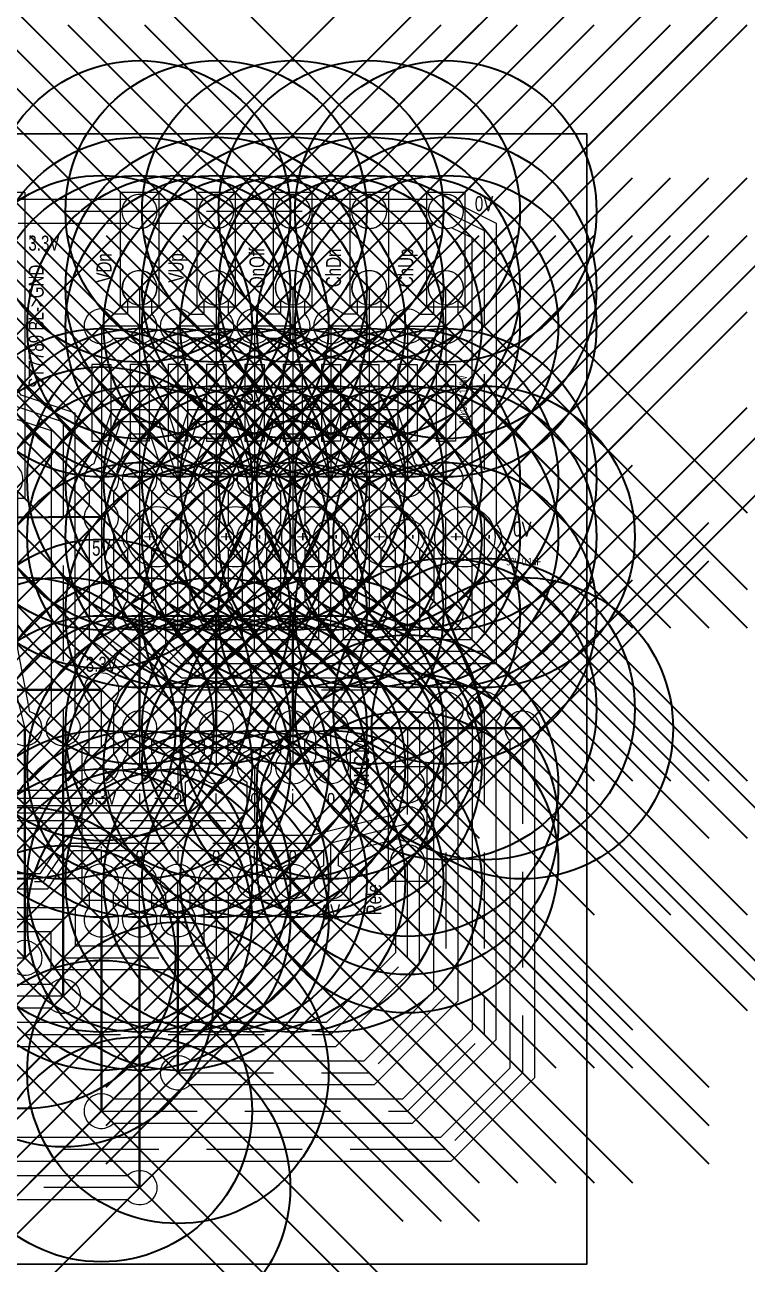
# Model space of a CAD drawing. Header units: millimetres. Extents: x 0 to 141, y 0 to 82.
# Drawn here: x 92.7 to 140.7, y 0 to 82.2 of the extents above; entities that cross this region are included whole.
import ezdxf

# ---------------------------------------------------------------- set-up
doc = ezdxf.new("R2010")
doc.units = ezdxf.units.MM
doc.header["$PDMODE"] = 35
doc.header["$PDSIZE"] = 20
doc.linetypes.add('DASHED2', pattern=[9.524999999999999, 6.35, -3.175])
for name, color, linetype, lineweight, true_color in [('anelli', 4, 'Continuous', 0, 0x00ffff), ('basetta', 178, 'Continuous', 25, 0x000000), ('componenti', 2, 'Continuous', 5, 0xffff00), ('fori', 1, 'Continuous', 35, 0xff0000), ('piste', 4, 'Continuous', 0, 0x00ffff), ('ponti', 5, 'Continuous', 40, 0x0000ff), ('testi', 178, 'Continuous', 25, 0x000000), ('tracce', 6, 'DASHED2', 0, 0xff00ff)]:
    doc.layers.add(name, color=color, linetype=linetype, lineweight=lineweight, true_color=true_color)
doc.styles.add('textstyle25', font='', dxfattribs={"width": 0.75})
doc.styles.add('textstyle26', font='', dxfattribs={"width": 0.75})
doc.styles.add('textstyle41', font='', dxfattribs={"width": 0.75})
doc.styles.add('textstyle42', font='', dxfattribs={"width": 0.75})
doc.styles.add('textstyle43', font='', dxfattribs={"width": 0.75})
doc.styles.add('textstyle44', font='', dxfattribs={"width": 0.75})
doc.styles.add('textstyle45', font='', dxfattribs={"width": 0.75})
doc.styles.add('textstyle46', font='', dxfattribs={"width": 0.75})
doc.styles.add('textstyle47', font='', dxfattribs={"width": 0.75})
doc.styles.add('textstyle48', font='', dxfattribs={"width": 0.75})
doc.styles.add('textstyle49', font='', dxfattribs={"width": 0.75})
doc.styles.add('textstyle50', font='', dxfattribs={"width": 0.75})
doc.styles.add('textstyle51', font='', dxfattribs={"width": 0.75})
doc.styles.add('textstyle52', font='', dxfattribs={"width": 0.75})
doc.styles.add('textstyle53', font='', dxfattribs={"width": 0.75})
doc.styles.add('textstyle54', font='txt', dxfattribs={"width": 0.75})
doc.styles.add('textstyle55', font='', dxfattribs={"width": 0.75})
doc.styles.add('textstyle57', font='', dxfattribs={"width": 0.75})
doc.styles.add('textstyle59', font='', dxfattribs={"width": 0.75})
doc.styles.add('textstyle65', font='', dxfattribs={"width": 0.75})
doc.styles.add('textstyle66', font='', dxfattribs={"width": 0.75})
doc.styles.add('textstyle68', font='', dxfattribs={"width": 0.75})
doc.styles.add('textstyle71', font='', dxfattribs={"width": 0.75})
doc.styles.add('textstyle72', font='', dxfattribs={"width": 0.75})
doc.styles.add('textstyle73', font='', dxfattribs={"width": 0.75})
doc.styles.add('textstyle74', font='', dxfattribs={"width": 0.75})
doc.styles.add('textstyle75', font='', dxfattribs={"width": 0.75})
doc.styles.add('textstyle76', font='', dxfattribs={"width": 0.75})
doc.styles.add('textstyle77', font='', dxfattribs={"width": 0.75})
doc.styles.add('textstyle78', font='', dxfattribs={"width": 0.75})
doc.styles.add('textstyle79', font='', dxfattribs={"width": 0.75})
doc.styles.add('textstyle80', font='', dxfattribs={"width": 0.75})
doc.styles.add('textstyle81', font='', dxfattribs={"width": 0.75})
doc.styles.add('textstyle82', font='', dxfattribs={"width": 0.75})
doc.styles.add('textstyle83', font='', dxfattribs={"width": 0.75})
doc.styles.add('textstyle84', font='', dxfattribs={"width": 0.75})
doc.styles.add('textstyle85', font='', dxfattribs={"width": 0.75})
doc.styles.add('textstyle90', font='', dxfattribs={"width": 0.75})
doc.styles.add('textstyle91', font='', dxfattribs={"width": 0.75})
doc.styles.get('textstyle25').set_extended_font_data('textstyle15')
doc.styles.get('textstyle26').set_extended_font_data('textstyle15')
doc.styles.get('textstyle41').set_extended_font_data('textstyle20')
doc.styles.get('textstyle42').set_extended_font_data('textstyle21')
doc.styles.get('textstyle43').set_extended_font_data('textstyle22')
doc.styles.get('textstyle44').set_extended_font_data('textstyle23')
doc.styles.get('textstyle45').set_extended_font_data('textstyle24')
doc.styles.get('textstyle46').set_extended_font_data('textstyle25')
doc.styles.get('textstyle47').set_extended_font_data('textstyle26')
doc.styles.get('textstyle48').set_extended_font_data('textstyle27')
doc.styles.get('textstyle49').set_extended_font_data('textstyle28')
doc.styles.get('textstyle50').set_extended_font_data('textstyle29')
doc.styles.get('textstyle51').set_extended_font_data('textstyle30')
doc.styles.get('textstyle52').set_extended_font_data('textstyle31')
doc.styles.get('textstyle53').set_extended_font_data('textstyle32')
doc.styles.get('textstyle55').set_extended_font_data('textstyle34')
doc.styles.get('textstyle57').set_extended_font_data('textstyle37')
doc.styles.get('textstyle59').set_extended_font_data('textstyle39')
doc.styles.get('textstyle65').set_extended_font_data('textstyle44')
doc.styles.get('textstyle66').set_extended_font_data('textstyle44')
doc.styles.get('textstyle68').set_extended_font_data('textstyle47')
doc.styles.get('textstyle71').set_extended_font_data('textstyle48')
doc.styles.get('textstyle72').set_extended_font_data('textstyle49')
doc.styles.get('textstyle73').set_extended_font_data('textstyle50')
doc.styles.get('textstyle74').set_extended_font_data('textstyle51')
doc.styles.get('textstyle75').set_extended_font_data('textstyle52')
doc.styles.get('textstyle76').set_extended_font_data('textstyle53')
doc.styles.get('textstyle77').set_extended_font_data('textstyle55')
doc.styles.get('textstyle78').set_extended_font_data('textstyle56')
doc.styles.get('textstyle79').set_extended_font_data('textstyle57')
doc.styles.get('textstyle80').set_extended_font_data('textstyle58')
doc.styles.get('textstyle81').set_extended_font_data('textstyle59')
doc.styles.get('textstyle82').set_extended_font_data('textstyle60')
doc.styles.get('textstyle83').set_extended_font_data('textstyle61')
doc.styles.get('textstyle84').set_extended_font_data('textstyle62')
doc.styles.get('textstyle85').set_extended_font_data('textstyle63')
doc.styles.get('textstyle90').set_extended_font_data('Titr')
doc.styles.get('textstyle91').set_extended_font_data('Titr')

# ---------------------------------------------------------------- blocks, each defined once
blk = doc.blocks.new('Res')
at = {"layer": 'componenti'}
for p, q in [((0, 0), (0, -10.16)), ((-0.6350000000000051, -2.540000000000006), (-0.6350000000000051, -7.620000000000005)), ((0, -2.540000000000006), (-0.6350000000000051, -2.540000000000006)), ((0, -2.540000000000006), (0.6350000000000051, -2.540000000000006)), ((0.6350000000000051, -2.540000000000006), (0.6350000000000051, -7.620000000000005)), ((-0.6350000000000051, -7.620000000000005), (0.0033926239550937, -7.620000000000005)), ((0.6350000000000051, -7.620000000000005), (-0.0033926239550937, -7.620000000000005))]:
    blk.add_line(p, q, dxfattribs=at)
at = {"layer": 'fori'}
blk.add_point((0, -7.1e-15), dxfattribs=at)
blk = doc.blocks.new('HeadScrew5')
at = {"layer": 'componenti'}
for p, q in [((-1.27000000000001, 1.27000000000001), (1.269999999999996, 1.27000000000001)), ((-1.27000000000001, -6.349999999999994), (-1.27000000000001, 1.27000000000001)), ((1.269999999999996, 1.27000000000001), (1.269999999999996, -6.349999999999994)), ((-0.8131727983645334, -0.8131727983645192), (0.8131727983645192, 0.8131727983645334)), ((-0.8131727983645618, -5.893172798364546), (0.8131727983645476, -4.266827201635436)), ((1.269999999999996, -6.349999999999994), (-1.27000000000001, -6.349999999999994))]:
    blk.add_line(p, q, dxfattribs=at)
for centre, radius in [((0, 1.42e-14), 1.149999999999981), ((0, -5.079999999999998), 1.150000000000043)]:
    blk.add_circle(centre, radius, dxfattribs=at)
at = {"layer": 'fori'}
for p in [(0, 0), (0, -5.079999999999998)]:
    blk.add_point(p, dxfattribs=at)

msp = doc.modelspace()

# ---------------------------------------------------------------- linework, layer by layer
at = {"layer": 'anelli'}
msp.add_lwpolyline([(99.53, 24.57386441790707), (99.53, 23.68613558209293, 2.470169477616176), (101.13, 23.68613558209293), (101.13, 24.57386441790707, 2.470169477616178), (99.53, 24.57386441790707)], format="xyb", dxfattribs=at)
for centre in [(107.95, 25.4), (110.49, 25.4)]:
    msp.add_circle(centre, 1.150000000000006, dxfattribs=at)
for centre, start, end in [((97.79, 52.07), 115.644261024965, 225.9207901521129), ((110.49, 52.07), 314.0792098478872, 225.9207901521129), ((118.11, 52.07), 152.5141586708087, 64.35573897503501), ((97.79, 52.07), 314.0792098478872, 27.4858413291913), ((102.87, 52.07), 152.5141586708087, 27.4858413291913), ((107.95, 52.07), 152.5141586708087, 27.4858413291913), ((113.03, 52.07), 152.5141586708087, 27.4858413291913), ((97.79, 49.52999999999999), 134.0792098478871, 225.9207901521129), ((97.79, 49.52999999999999), 314.0792098478872, 45.92079015211287), ((110.49, 48.25999999999999), 134.0792098478871, 225.9207901521129), ((110.49, 48.25999999999999), 314.0792098478872, 45.92079015211287), ((110.49, 43.18), 134.0792098478871, 45.92079015211287)]:
    msp.add_arc(centre, 1.150000000000006, start, end, dxfattribs=at)
at = {"layer": 'basetta', "flags": 128}
msp.add_lwpolyline([(0, 0), (130, 0), (130, 75), (-2.1e-15, 75), (0, 0)], dxfattribs=at)
at = {"layer": 'componenti'}
for p, q in [((90.17, 71.12), (92.71000000000001, 71.12)), ((92.71000000000001, 71.12), (92.71000000000001, 50.8)), ((92.71000000000001, 50.8), (90.17, 50.8)), ((96.52, 34.28999999999998), (114.3, 34.28999999999998)), ((96.52, 24.13), (96.52, 34.28999999999998)), ((114.3, 34.28999999999998), (114.3, 24.13)), ((116.84, 33.02), (119.38, 33.02)), ((116.84, 25.4), (116.84, 33.02)), ((119.38, 33.02), (119.38, 25.4)), ((119.38, 25.4), (116.84, 25.4)), ((114.3, 24.13), (96.52, 24.13))]:
    msp.add_line(p, q, dxfattribs=at)
for centre in [(101.48, 48.25999999999999), (106.68, 48.25999999999999), (111.76, 48.25999999999999), (116.84, 48.25999999999999), (121.92, 48.25999999999999)]:
    msp.add_circle(centre, 2, dxfattribs=at)
at = {"layer": 'fori'}
for p in [(100.33, 69.85), (105.41, 69.85), (110.49, 69.85), (115.57, 69.85), (100.33, 64.77), (105.41, 64.77), (110.49, 64.77), (115.57, 64.77), (120.65, 64.76999999999998), (100.33, 62.23), (102.87, 62.23), (105.41, 62.23), (107.95, 62.23), (110.49, 62.23), (113.03, 62.23), (115.57, 62.23), (118.11, 62.23), (120.65, 62.23), (97.79, 52.07), (100.33, 52.07), (102.87, 52.07), (105.41, 52.07), (107.95, 52.07), (110.49, 52.07), (113.03, 52.07), (115.57, 52.07), (118.11, 52.07), (120.65, 52.07), (97.79, 49.52999999999999), (100.33, 48.25999999999999), (102.87, 48.25999999999999), (105.41, 48.25999999999999), (107.95, 48.25999999999999), (110.49, 48.25999999999999), (113.03, 48.25999999999999), (115.57, 48.25999999999999), (118.11, 48.25999999999999), (120.65, 48.25999999999999), (123.19, 48.25999999999999), (100.33, 43.18), (105.41, 43.18), (110.49, 43.18), (115.57, 43.18), (120.65, 43.18), (97.79, 38.1), (120.65, 36.82999999999998), (123.19, 36.82999999999998), (92.71000000000002, 35.56), (95.25000000000001, 35.56), (100.33, 35.56), (105.41, 35.56), (110.49, 35.56), (113.03, 35.56), (125.73, 35.56), (97.79, 33.02), (100.33, 33.02), (102.87, 33.02), (105.41, 33.02), (107.95, 33.02), (110.49, 33.02), (113.03, 33.02), (118.11, 31.75), (118.11, 29.21), (118.11, 26.67000000000001), (97.79, 25.4), (100.33, 25.4), (102.87, 25.4), (105.41, 25.4), (107.95, 25.4), (110.49, 25.4), (113.03, 25.4), (97.79, 22.85999999999999), (100.33, 22.85999999999999), (102.87, 22.85999999999999), (92.71000000000002, 20.32), (95.25000000000001, 17.78), (102.87, 12.7), (97.79, 10.16), (100.33, 5.079999999999991)]:
    msp.add_point(p, dxfattribs=at)
at = {"layer": 'piste'}
for p, q in [((98.4833926239551, 56.67999999999999), (97.29230037111186, 53.10672324147027)), ((102.1766073760449, 56.67999999999999), (98.4833926239551, 56.67999999999999)), ((102.87, 54.5998221281347), (102.1766073760449, 56.67999999999999)), ((103.5633926239551, 56.67999999999999), (102.87, 54.5998221281347)), ((107.2566073760449, 56.67999999999999), (103.5633926239551, 56.67999999999999)), ((107.95, 54.5998221281347), (107.2566073760449, 56.67999999999999)), ((108.6433926239551, 56.67999999999999), (107.95, 54.5998221281347)), ((112.3366073760449, 56.67999999999999), (108.6433926239551, 56.67999999999999)), ((113.03, 54.5998221281347), (112.3366073760449, 56.67999999999999)), ((113.7233926239551, 56.67999999999999), (113.03, 54.5998221281347)), ((117.4166073760449, 56.67999999999999), (113.7233926239551, 56.67999999999999)), ((118.6076996288881, 53.10672324147027), (117.4166073760449, 56.67999999999999)), ((99.6366073760449, 55.07999999999998), (98.81019364799268, 52.60075881584332)), ((101.0233926239551, 55.07999999999998), (99.6366073760449, 55.07999999999998)), ((101.8498063520073, 52.60075881584332), (101.0233926239551, 55.07999999999998)), ((104.7166073760449, 55.07999999999998), (103.8901936479927, 52.60075881584332)), ((106.1033926239551, 55.07999999999998), (104.7166073760449, 55.07999999999998)), ((106.9298063520073, 52.60075881584332), (106.1033926239551, 55.07999999999998)), ((109.7966073760449, 55.07999999999998), (108.9701936479927, 52.60075881584332)), ((111.1833926239551, 55.07999999999998), (109.7966073760449, 55.07999999999998)), ((112.0098063520073, 52.60075881584332), (111.1833926239551, 55.07999999999998)), ((114.8766073760449, 55.07999999999998), (114.0501936479927, 52.60075881584332)), ((116.2633926239551, 55.07999999999998), (114.8766073760449, 55.07999999999998)), ((117.0898063520073, 52.60075881584332), (116.2633926239551, 55.07999999999998)), ((96.99000000000001, 51.24386441790708), (96.99000000000001, 50.35613558209293)), ((98.59, 51.24386441790708), (98.59, 50.35613558209293)), ((109.69, 51.24386441790708), (109.69, 49.0861355820929)), ((111.29, 51.24386441790708), (111.29, 49.0861355820929)), ((96.99000000000001, 48.70386441790707), (96.99000000000001, 41.51)), ((98.59, 48.70386441790707), (98.59, 42.31000000000001)), ((109.69, 47.43386441790707), (109.69, 44.00613558209292)), ((111.29, 47.43386441790707), (111.29, 44.00613558209292)), ((98.59, 42.31000000000001), (103.1366666666667, 38.89999999999998)), ((96.99000000000001, 41.51), (102.6033333333333, 37.3)), ((103.1366666666667, 38.89999999999998), (115.9013708498985, 38.89999999999998)), ((115.9013708498985, 38.89999999999998), (118.91, 35.89137084989845)), ((115.2386291501015, 37.3), (102.6033333333333, 37.3)), ((117.31, 35.2286291501015), (115.2386291501015, 37.3)), ((118.91, 35.89137084989845), (118.91, 32.57613558209293)), ((117.31, 32.57613558209293), (117.31, 35.2286291501015))]:
    msp.add_line(p, q, dxfattribs=at)
at = {"layer": 'piste', "flags": 128}
for points in [[(92.26613558209289, 70.65), (99.50386441790707, 70.65000000000003, -0.4236592728681634), (101.1561355820929, 70.65000000000003), (104.5838644179071, 70.64999999999998, -0.4236592728681687), (106.2361355820929, 70.64999999999998), (109.6638644179071, 70.64999999999998, -0.423659272868161), (111.3161355820929, 70.64999999999998), (114.7438644179071, 70.64999999999998, -0.4236592728681661), (116.3961355820929, 70.64999999999998), (119.8238644179071, 70.64999999999998, -0.5681173387548046), (121.7466890044764, 70.19608268876169), (123.99, 69.0744271909999), (123.99, 49.0861355820929, -0.4236592728681567), (123.99, 47.43386441790707), (123.99, 39.84), (118.11, 39.84), (113.03, 39.84), (107.95, 39.84), (103.07, 39.84), (102.07, 40.84), (102.07, 47.43386441790707, -2.47016947761616), (103.67, 47.43386441790707), (103.67, 42.43999999999999), (104.67, 41.43999999999999), (107.15, 41.43999999999999), (107.15, 47.43386441790707, -2.470169477616137), (108.75, 47.43386441790707), (108.75, 41.43999999999999), (112.23, 41.43999999999999), (112.23, 47.43386441790707, -2.470169477616152), (113.83, 47.43386441790707), (113.83, 41.43999999999999), (117.31, 41.43999999999999), (117.31, 47.43386441790707, -2.470169477616152), (118.91, 47.43386441790707), (118.91, 41.43999999999999), (122.39, 41.43999999999999), (122.39, 47.43386441790707, -0.4236592728681581), (122.39, 49.08613558209291), (122.39, 68.08557280900007), (121.0311472516765, 68.76499918316182, -0.2927829743375158), (119.8238644179071, 69.04999999999998), (116.3961355820929, 69.04999999999998, -0.4236592728681662), (114.7438644179071, 69.04999999999998), (111.3161355820929, 69.04999999999998, -0.4236592728681662), (109.6638644179071, 69.04999999999998), (106.2361355820929, 69.04999999999998, -0.4236592728681688), (104.5838644179071, 69.04999999999998), (101.1561355820929, 69.04999999999998, -0.4236592728681475), (99.50386441790707, 69.04999999999998), (92.26613558209289, 69.04999999999998, -0.4236592728681555)], [(98.59, 33.84613558209293, -2.470169477616168), (96.99000000000001, 33.84613558209293), (96.99000000000001, 37.27386441790708, -1.509701251562904), (98.94000000000001, 38.1, -0.2030924004382953), (98.59, 37.27386441790708), (98.59, 33.84613558209293)], [(83.61289321881345, 24.9), (94.247591879244, 24.9), (95.94092521257734, 27.44), (112.53, 27.44), (112.53, 26.43561575886041, 4.37123151772082), (113.53, 26.43561575886041), (113.53, 27.24037887487647), (117.5025592609584, 28.23351869011608, 2.470169477616214), (117.1145022609003, 29.78574669034861), (111.7315154995059, 28.44), (95.40574145408935, 28.44), (93.71240812075601, 25.9), (84.02710678118656, 25.9)]]:
    msp.add_lwpolyline(points, format="xyb", dxfattribs=at)
at = {"layer": 'piste'}
for points in [[(99.53, 63.02999999999999), (98.61613558209292, 63.02999999999999, 2.470169477616137), (98.61613558209294, 61.43), (99.50386441790707, 61.43000000000001, 1.016201353084698), (101.13, 63.05613558209292), (101.13, 63.94386441790705, 2.470169477616184), (99.53, 63.94386441790705), (99.53, 63.02999999999999)], [(103.6961355820929, 61.43000000000001, -2.470169477616184), (103.6961355820929, 63.02999999999999), (104.61, 63.02999999999999), (104.61, 63.94386441790705, -2.470169477616184), (106.21, 63.94386441790705), (106.21, 63.05613558209294, -1.0162013530847), (104.5838644179071, 61.43000000000001), (103.6961355820929, 61.43000000000001)], [(109.69, 63.02999999999999), (108.7761355820929, 63.02999999999999, 2.470169477616184), (108.7761355820929, 61.43000000000001), (109.6638644179071, 61.43000000000001, 1.0162013530847), (111.29, 63.05613558209294), (111.29, 63.94386441790705, 2.4701694776162), (109.69, 63.94386441790706), (109.69, 63.02999999999999)], [(114.77, 63.02999999999999), (113.8561355820929, 63.02999999999999, 2.470169477616184), (113.8561355820929, 61.43000000000001), (114.7438644179071, 61.43000000000001, 1.0162013530847), (116.37, 63.05613558209294), (116.37, 63.94386441790705, 2.4701694776162), (114.77, 63.94386441790705), (114.77, 63.02999999999999)], [(119.85, 63.94386441790706, -2.4701694776162), (121.45, 63.94386441790705), (121.45, 63.05613558209294, -1.0162013530847), (119.8238644179071, 61.43000000000001), (118.9361355820929, 61.43000000000001, -2.470169477616184), (118.9361355820929, 63.02999999999999), (119.85, 63.02999999999999), (119.85, 63.94386441790705)], [(94.45000000000002, 36.3861355820929, 2.470169477616176), (96.05, 36.38613558209289), (96.05, 56.45660737604491), (92.47672324147027, 57.64769962888814, 2.470169477616132), (91.97075881584333, 56.12980635200731), (94.45, 55.30339262395509), (94.45, 36.38613558209294)], [(90.64, 40.45114561800014), (91.62499918316185, 35.94114725167649, 2.470169477616151), (93.05608268876172, 36.65668900447639), (92.24, 40.82885438199985), (92.24, 51.24386441790708, 2.470169477616168), (90.64, 51.24386441790708), (90.64, 40.45114561800014)], [(99.53, 44.00613558209292, 2.470169477616168), (101.13, 44.00613558209292), (101.13, 47.43386441790707, 0.423659272868167), (101.13, 49.08613558209291), (101.13, 51.24386441790708, 2.470169477616168), (99.53, 51.24386441790708), (99.53, 49.08613558209291, 0.4236592728681669), (99.53, 47.43386441790707), (99.53, 44.00613558209292)], [(106.21, 49.08613558209291, -0.423659272868167), (106.21, 47.43386441790706), (106.21, 44.00613558209292, -2.470169477616168), (104.61, 44.00613558209292), (104.61, 47.43386441790707, -0.4236592728681669), (104.61, 49.08613558209291), (104.61, 51.24386441790708, -2.470169477616168), (106.21, 51.24386441790708), (106.21, 49.08613558209291)], [(114.77, 49.0861355820929, 0.4236592728681673), (114.77, 47.43386441790707), (114.77, 44.00613558209292, 2.470169477616168), (116.37, 44.00613558209292), (116.37, 47.43386441790707, 0.4236592728681674), (116.37, 49.0861355820929), (116.37, 51.24386441790708, 2.470169477616168), (114.77, 51.24386441790708), (114.77, 49.0861355820929)], [(121.45, 51.24386441790708, 2.470169477616168), (119.85, 51.24386441790709), (119.85, 49.0861355820929, 0.4236592728681645), (119.85, 47.43386441790707), (119.85, 44.00613558209292, 2.470169477616168), (121.45, 44.00613558209292), (121.45, 47.43386441790707, 0.4236592728681657), (121.45, 49.08613558209291), (121.45, 51.24386441790708)], [(118.4413708498985, 9.359999999999992), (123.99, 14.90862915010152), (123.99, 36.00386441790707, 2.470169477616168), (122.39, 36.00386441790707), (122.39, 15.57137084989848), (117.7786291501015, 10.96), (98.61613558209294, 10.96000000000001, 2.470169477616121), (98.61613558209292, 9.359999999999989), (118.4413708498985, 9.359999999999992)], [(115.2386291501015, 13.5), (119.85, 18.11137084989848), (119.85, 36.00386441790707, -2.470169477616168), (121.45, 36.00386441790706), (121.45, 17.44862915010152), (115.9013708498985, 11.9), (103.6961355820929, 11.9, -2.470169477616148), (103.6961355820929, 13.5), (115.2386291501015, 13.5)], [(120.3186291501015, 8.419999999999991), (124.93, 13.03137084989846), (124.93, 34.73386441790706, -2.470169477616152), (126.53, 34.73386441790709), (126.53, 12.36862915010154), (120.9813708498985, 6.820000000000006), (24.6, 6.819999999999962), (24.6, 27.11386441790709, -2.470169477616134), (26.2, 27.11386441790709), (26.2, 8.419999999999993), (120.3186291501015, 8.419999999999993)], [(99.53, 33.84613558209293, 2.470169477616168), (101.13, 33.84613558209293), (101.13, 34.73386441790706, 2.470169477616168), (99.53, 34.73386441790706), (99.53, 33.84613558209293)], [(104.61, 33.84613558209293, 2.470169477616168), (106.21, 33.84613558209293), (106.21, 34.73386441790706, 2.470169477616168), (104.61, 34.73386441790706), (104.61, 33.84613558209293)], [(109.69, 33.84613558209292, 2.470169477616168), (111.29, 33.84613558209292), (111.29, 34.73386441790706, 2.470169477616168), (109.69, 34.73386441790706), (109.69, 33.84613558209292)], [(112.03, 34.99210916541995, -1.717890834580047), (114.03, 34.99210916541995), (114.03, 33.58789083458004, -1.717890834580047), (112.03, 33.58789083458004), (112.03, 34.99210916541995)], [(88.26919072884066, 28.89599958795189, 4.371231517720842), (88.77614942398371, 28.03402923961104), (90.30613500762641, 28.93387399246614), (108.45, 28.93387399246614), (108.45, 31.98438424113959, 4.371231517720807), (107.45, 31.98438424113959), (107.45, 29.93387399246614), (90.0338649923736, 29.93387399246614), (88.26919072884066, 28.89599958795189)], [(91.93253801888534, 31.42774798493228), (91.31988969190274, 31.73407214842358, 4.371231517720824), (90.87267609640278, 30.83964495742365), (91.69647004138555, 30.42774798493228), (103.37, 30.42774798493228), (103.37, 31.98438424113959, 4.371231517720833), (102.37, 31.98438424113959), (102.37, 31.42774798493228), (91.93253801888534, 31.42774798493228)], [(22.06, 27.1138644179071, -2.470169477616137), (23.66, 27.1138644179071), (23.66, 5.879999999999994), (99.50386441790708, 5.879999999999992, -2.470169477616149), (99.50386441790708, 4.279999999999995), (22.06, 4.279999999999995), (22.06, 27.1138644179071)], [(36.36, 16.04000000000001), (36.36, 27.11386441790708, 2.470169477616154), (34.76000000000001, 27.11386441790708), (34.76000000000001, 14.44), (113.3613708498985, 14.44), (118.91, 19.98862915010152), (118.91, 25.84386441790708, 2.470169477616168), (117.31, 25.84386441790708), (117.31, 20.65137084989848), (112.6986291501015, 16.04000000000001), (36.36, 16.04000000000001)], [(37.3, 16.98), (37.3, 27.11386441790707, -2.470169477616168), (38.90000000000001, 27.11386441790709), (38.9, 18.58), (94.42386441790707, 18.58, -2.470169477616149), (94.42386441790707, 16.98), (37.3, 16.98)], [(91.88386441790702, 19.52000000000006, 2.470169477616045), (91.88386441790684, 21.12), (41.44, 21.12), (41.44, 27.11386441790708, 2.470169477616152), (39.84, 27.11386441790708), (39.84, 19.51999999999999), (91.88386441790682, 19.51999999999999)], [(96.05, 23.66000000000003), (96.04999999999998, 21.12000000000002), (104.61, 21.12), (104.61, 24.57386441790708, -2.470169477616179), (106.21, 24.57386441790707), (106.21, 19.51999999999999), (94.44999999999999, 19.51999999999999), (94.45, 22.06), (42.38000000000001, 22.06), (42.38000000000001, 27.11386441790709, -2.470169477616158), (43.98, 27.11386441790708), (43.98, 23.66000000000019), (96.05, 23.66000000000003)], [(96.99000000000001, 23.68613558209293, 2.470169477616168), (98.59, 23.68613558209293), (98.59, 24.57386441790707, 2.470169477616178), (96.99000000000001, 24.57386441790707), (96.99000000000001, 23.68613558209293)], [(102.07, 24.57386441790707, -2.470169477616174), (103.67, 24.57386441790707), (103.67, 23.68613558209293, -2.470169477616176), (102.07, 23.68613558209293), (102.07, 24.57386441790707)]]:
    msp.add_lwpolyline(points, format="xyb", dxfattribs=at)
msp.add_arc((118.11, 31.75000000000001), 1.150000000000004, 134.0792098478871, 45.92079015211287, dxfattribs=at)
at = {"layer": 'ponti'}
for p, q in [((97.79, 49.58773140299468), (88.9, 49.52999999999999)), ((100.33, 43.18), (100.33, 35.56)), ((105.41, 43.18), (105.41, 35.56)), ((110.49, 43.18), (110.49, 35.56)), ((120.65, 36.82999999999998), (115.57, 43.18)), ((123.19, 36.82999999999998), (120.65, 43.18)), ((86.36, 38.1), (97.79, 38.1)), ((92.71000000000001, 35.56), (92.71000000000001, 20.32)), ((95.25, 35.56), (95.25, 17.78)), ((113.03, 35.56), (125.73, 35.56)), ((97.79, 22.85999999999999), (97.79, 10.16)), ((100.33, 5.079999999999991), (100.33, 22.85999999999999)), ((102.87, 12.7), (102.87, 22.85999999999999))]:
    msp.add_line(p, q, dxfattribs=at)
at = {"layer": 'tracce'}
for p, q in [((120.65, 69.85000000000001), (91.44, 69.85000000000001)), ((120.65, 69.85000000000001), (123.19, 68.58000000000001)), ((123.19, 68.58000000000001), (123.19, 48.26000000000001)), ((100.33, 64.77), (100.33, 62.23)), ((105.41, 64.77000000000001), (105.41, 62.23000000000002)), ((110.49, 64.77000000000001), (110.49, 62.23000000000002)), ((115.57, 64.77000000000001), (115.57, 62.23000000000002)), ((120.65, 62.23000000000002), (120.65, 64.77000000000001)), ((100.33, 62.23), (97.79, 62.23)), ((105.41, 62.23000000000002), (102.87, 62.23000000000002)), ((110.49, 62.23000000000002), (107.95, 62.23000000000002)), ((115.57, 62.23000000000002), (113.03, 62.23000000000002)), ((118.11, 62.23000000000002), (120.65, 62.23000000000002)), ((91.44, 57.15), (95.25, 55.88)), ((95.25, 55.88), (95.25, 35.56)), ((99.06, 55.88000000000001), (97.79, 52.07000000000001)), ((101.6, 55.88000000000001), (99.06, 55.88000000000001)), ((102.87, 52.07000000000001), (101.6, 55.88000000000001)), ((104.14, 55.88000000000001), (102.87, 52.07000000000001)), ((106.68, 55.88000000000001), (104.14, 55.88000000000001)), ((107.95, 52.07000000000001), (106.68, 55.88000000000001)), ((109.22, 55.88000000000001), (107.95, 52.07000000000001)), ((111.76, 55.88000000000001), (109.22, 55.88000000000001)), ((113.03, 52.07000000000001), (111.76, 55.88000000000001)), ((114.3, 55.88000000000001), (113.03, 52.07000000000001)), ((116.84, 55.88000000000001), (114.3, 55.88000000000001)), ((118.11, 52.07000000000001), (116.84, 55.88000000000001)), ((97.79, 52.07000000000001), (97.79, 49.53000000000002)), ((100.33, 52.07), (100.33, 43.18)), ((105.41, 52.07000000000001), (105.41, 43.18000000000001)), ((110.49, 52.07000000000001), (110.49, 43.18000000000001)), ((115.57, 52.07000000000001), (115.57, 48.26000000000001)), ((120.65, 43.18000000000001), (120.65, 52.07000000000001)), ((97.79, 49.58773140299468), (97.79, 41.91)), ((102.87, 41.64000000000001), (102.87, 48.26000000000001)), ((107.95, 40.64000000000001), (107.95, 48.26000000000001)), ((113.03, 40.64000000000001), (113.03, 48.26000000000001)), ((115.57, 48.26000000000001), (115.57, 43.18000000000001)), ((118.11, 40.64000000000001), (118.11, 48.26000000000001)), ((123.19, 48.26000000000001), (123.19, 40.64000000000001)), ((97.79, 41.91), (102.87, 38.1)), ((103.87, 40.64000000000001), (102.87, 41.64000000000001)), ((91.44, 40.64), (92.71000000000001, 35.56)), ((107.95, 40.64000000000001), (103.87, 40.64000000000001)), ((113.03, 40.64000000000001), (107.95, 40.64000000000001)), ((118.11, 40.64000000000001), (113.03, 40.64000000000001)), ((123.19, 40.64000000000001), (118.11, 40.64000000000001)), ((86.36, 38.1), (97.79, 38.1)), ((97.79, 34.29), (97.79, 38.1)), ((102.87, 38.1), (115.57, 38.10000000000001)), ((115.57, 38.10000000000001), (118.11, 35.56000000000001)), ((120.65, 36.83000000000001), (120.65, 17.78)), ((123.19, 36.83), (123.19, 15.24000000000002)), ((100.33, 35.56), (100.33, 33.02)), ((105.41, 35.56), (105.41, 33.02)), ((110.49, 35.56000000000001), (110.49, 33.02000000000001)), ((113.03, 33.02000000000001), (113.03, 35.56000000000001)), ((118.11, 35.56000000000001), (118.11, 31.75000000000001)), ((125.73, 35.56000000000001), (125.73, 12.7)), ((102.87, 33.02), (102.87, 30.92774798493229)), ((107.95, 33.02000000000001), (107.95, 29.43387399246614)), ((118.11, 20.32), (118.11, 31.75)), ((91.81450403013542, 30.92774798493229), (102.87, 30.92774798493229)), ((90.17, 29.43387399246614), (107.95, 29.43387399246614)), ((118.11, 29.21000000000002), (113.03, 27.94000000000001)), ((93.98, 25.40000000000001), (95.67333333333335, 27.94000000000001)), ((95.67333333333335, 27.94000000000001), (113.03, 27.94000000000001)), ((113.03, 25.40000000000001), (113.03, 27.94000000000001)), ((83.82000000000001, 25.40000000000001), (93.98, 25.40000000000001)), ((97.79, 25.40000000000001), (97.79, 22.86000000000001)), ((100.33, 22.86000000000001), (100.33, 25.40000000000001)), ((102.87, 22.86000000000001), (102.87, 25.40000000000001)), ((105.41, 22.86000000000001), (105.41, 25.40000000000001)), ((105.41, 25.40000000000001), (105.41, 22.86000000000001)), ((95.25, 22.86), (43.18000000000001, 22.86)), ((95.24999999999999, 20.32000000000001), (95.25, 22.86)), ((105.41, 22.86000000000001), (105.41, 20.32)), ((40.64, 20.32), (92.71000000000001, 20.32)), ((95.24999999999997, 20.32000000000001), (105.41, 20.32000000000001)), ((113.03, 15.24), (118.11, 20.32)), ((95.25, 17.78), (38.1, 17.78)), ((120.65, 17.78), (115.57, 12.7)), ((35.56, 15.24), (113.03, 15.24)), ((118.11, 10.16000000000001), (123.19, 15.24000000000002)), ((102.87, 12.7), (115.57, 12.7)), ((125.73, 12.7), (120.65, 7.620000000000013)), ((97.79, 10.16000000000001), (118.11, 10.16000000000001)), ((120.65, 7.620000000000012), (25.40000000000001, 7.620000000000012)), ((100.33, 5.08), (22.86, 5.08))]:
    msp.add_line(p, q, dxfattribs=at)

# ---------------------------------------------------------------- block references
at = {"layer": 'componenti'}
for name, p in [('Res', (97.79, 62.23)), ('Res', (100.33, 62.23)), ('Res', (102.87, 62.23)), ('Res', (105.41, 62.23)), ('Res', (107.95, 62.23)), ('Res', (110.49, 62.23)), ('Res', (113.03, 62.23)), ('Res', (115.57, 62.23)), ('Res', (118.11, 62.23)), ('Res', (120.65, 62.23)), ('HeadScrew5', (100.33, 69.85)), ('HeadScrew5', (105.41, 69.85)), ('HeadScrew5', (110.49, 69.85)), ('HeadScrew5', (115.57, 69.85)), ('HeadScrew5', (120.65, 69.85))]:
    msp.add_blockref(name, p, dxfattribs=at)

# ---------------------------------------------------------------- texts
at = {"layer": 'componenti', "char_height": 1, "width": 100, "attachment_point": 8, "rotation": 90}
for s, insert, style in [('+', (101.48, 48.25999999999995), 'textstyle77'), ('+', (106.56, 48.25999999999997), 'textstyle78'), ('-', (108.68, 48.25999999999997), 'textstyle82'), ('+', (111.64, 48.25999999999998), 'textstyle79'), ('-', (113.76, 48.26000000000004), 'textstyle83'), ('+', (116.72, 48.26000000000004), 'textstyle80'), ('-', (118.84, 48.25999999999998), 'textstyle84'), ('+', (121.8, 48.25999999999998), 'textstyle81'), ('-', (123.92, 48.25999999999993), 'textstyle85')]:
    msp.add_mtext(s, dxfattribs=dict(at, insert=insert, style=style))
at = {"layer": 'testi', "width": 100, "attachment_point": 8}
for s, insert, char_height, style in [('0V', (123.19, 69.85000000000007), 1, 'textstyle66'), ('3.3V', (93.97999999999999, 67.22999999999998), 1, 'textstyle25'), ('5V', (107.95, 57.14999999999996), 1, 'textstyle59'), ('0V', (125.73, 48.25999999999998), 1, 'textstyle65'), ('5V', (97.79, 46.99), 1, 'textstyle55'), ('50V 0.1uF', (125.8170052073878, 46.35723548348078), 0.5, 'textstyle90'), ('3.3V', (97.78999999999999, 39.28999999999998), 1, 'textstyle26'), ('3.3V', (97.79, 30.47999999999996), 1, 'textstyle54'), ('i', (100.33, 30.48000000000004), 1, 'textstyle45'), ('o', (102.87, 30.47999999999998), 1, 'textstyle51'), ('i', (105.41, 30.47999999999997), 1, 'textstyle46'), ('o', (107.95, 30.48000000000008), 1, 'textstyle52'), ('i', (110.49, 30.47999999999998), 1, 'textstyle47'), ('o', (113.03, 30.47999999999993), 1, 'textstyle53'), ('i', (97.79, 26.67000000000002), 1, 'textstyle42'), ('o', (100.33, 26.67000000000006), 1, 'textstyle48'), ('i', (102.87, 26.67000000000002), 1, 'textstyle43'), ('o', (105.41, 26.67000000000001), 1, 'textstyle49'), ('i', (107.95, 26.67000000000006), 1, 'textstyle44'), ('o', (110.49, 26.66999999999998), 1, 'textstyle50'), ('0V', (113.03, 22.86000000000002), 1, 'textstyle57')]:
    msp.add_mtext(s, dxfattribs=dict(at, insert=insert, char_height=char_height, style=style))
at = {"layer": 'testi', "width": 100, "attachment_point": 8, "rotation": 90}
for s, insert, char_height, style in [('OnOff', (108.6284791834197, 66.1013072076633), 1, 'textstyle74'), ('VDn', (98.4684791834197, 66.1013072076633), 1, 'textstyle76'), ('VUp', (103.5484791834197, 66.10130720766333), 1, 'textstyle75'), ('ChDn', (113.7084791834197, 66.10130720766337), 1, 'textstyle73'), ('ChUp', (118.7884791834197, 66.10130720766321), 1, 'textstyle72'), ('ST7789\\~BL->GND', (93.98, 62.23000000000003), 1, 'textstyle68'), ('10kOhm 1/4W', (122.0523813371111, 57.34702165033864), 0.5, 'textstyle91'), ('74HC14', (115.57, 33.02), 1, 'textstyle41'), ('Rele', (116.3905840790886, 24.18488856441801), 1, 'textstyle71')]:
    msp.add_mtext(s, dxfattribs=dict(at, insert=insert, char_height=char_height, style=style))

doc.saveas('drawing.dxf')
